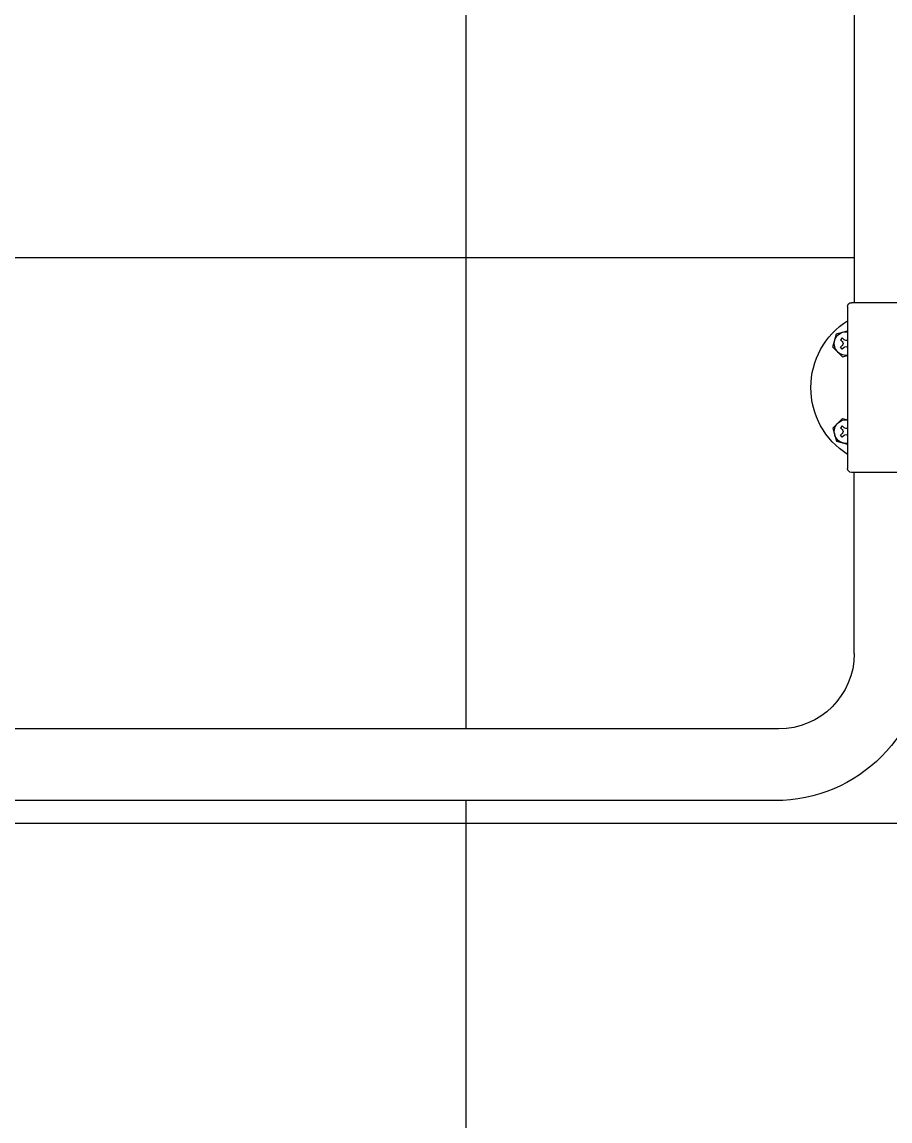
# Model space of a CAD drawing. Header units: millimetres. Extents: x 2213 to 82676, y 1050 to 28650.
# Drawn here: x 30133 to 30594, y 16929 to 17512 of the extents above; entities that cross this region are included whole.
import ezdxf

# ---------------------------------------------------------------- set-up
doc = ezdxf.new("R2010")
doc.units = ezdxf.units.MM
doc.header["$LTSCALE"] = 200
doc.layers.add('01HAT', color=8, linetype='Continuous')
doc.layers.add('A-FIX', color=5, linetype='Continuous')

# ---------------------------------------------------------------- blocks, each defined once
blk = doc.blocks.new('수직수평손잡이 정면모습')
for p, q in [((17265.98, 32100.16), (17265.98, 31445.16)), ((17226.48, 31445.16), (17267.48, 31445.16)), ((17269.48, 31443.16), (17269.48, 31357.16)), ((17275.41, 31428.6), (17269.48, 31430.19)), ((17271.37, 31425.54), (17272.29, 31426.46)), ((17272.29, 31426.46), (17273.28, 31425.47)), ((17272.36, 31424.55), (17273.28, 31425.47)), ((17277.28, 31421.63), (17275.41, 31428.6)), ((17271.37, 31421.44), (17272.29, 31420.52)), ((17272.18, 31416.52), (17277.28, 31421.63)), ((17272.29, 31420.52), (17273.28, 31421.51)), ((17272.36, 31422.43), (17273.28, 31421.51)), ((17272.18, 31416.52), (17269.48, 31417.25)), ((17272.18, 31383.79), (17269.48, 31383.07)), ((17272.18, 31383.79), (17277.28, 31378.69)), ((17271.37, 31378.87), (17272.29, 31379.79)), ((17272.29, 31379.79), (17273.28, 31378.8)), ((17272.36, 31377.88), (17273.28, 31378.8)), ((17277.28, 31378.69), (17275.41, 31371.72)), ((17275.41, 31371.72), (17269.48, 31370.13)), ((17271.37, 31374.77), (17272.29, 31373.85)), ((17272.29, 31373.85), (17273.28, 31374.84)), ((17272.36, 31375.76), (17273.28, 31374.84)), ((17226.48, 31355.16), (17267.48, 31355.16)), ((17265.98, 31259.16), (17265.98, 31355.16)), ((17305.98, 31219.16), (17846.98, 31219.16)), ((17307.98, 31181.16), (17846.98, 31181.16))]:
    blk.add_line(p, q)
for centre, radius, start, end in [((17267.48, 31443.16), 2, 0, 90), ((17246.98, 31400.16), 42, 302.39237, 57.60763), ((17270.31, 31423.49), 6.25, 262.32673, 97.67327), ((17270.31, 31426.6), 1.5, 236.19631, 315), ((17273.42, 31423.49), 1.5, 135, 225), ((17270.31, 31420.38), 1.5, 45, 123.80369), ((17270.31, 31376.82), 6.25, 262.32673, 97.67327), ((17270.31, 31379.94), 1.5, 236.19631, 315), ((17273.42, 31376.82), 1.5, 135, 225), ((17270.31, 31373.71), 1.5, 45, 123.80369), ((17267.48, 31357.16), 2, 270, 0), ((17307.98, 31261.16), 80, 180, 270), ((17305.98, 31259.16), 40, 180, 270)]:
    blk.add_arc(centre, radius, start, end)

msp = doc.modelspace()

# ---------------------------------------------------------------- linework, layer by layer
at = {"layer": '01HAT'}
for p, q in [((30368.59, 18887.36), (30368.59, 17137.36)), ((29693.59, 17387.36), (30574.59, 17387.36)), ((30368.59, 17099.36), (30368.59, 16487.36)), ((29922.35, 17087.36), (32521.45, 17087.36))]:
    msp.add_line(p, q, dxfattribs=at)

# ---------------------------------------------------------------- block references
at = {"layer": 'A-FIX', "xscale": -1}
msp.add_blockref('수직수평손잡이 정면모습', (47840.56, -14081.8), dxfattribs=at)

doc.saveas('drawing.dxf')
